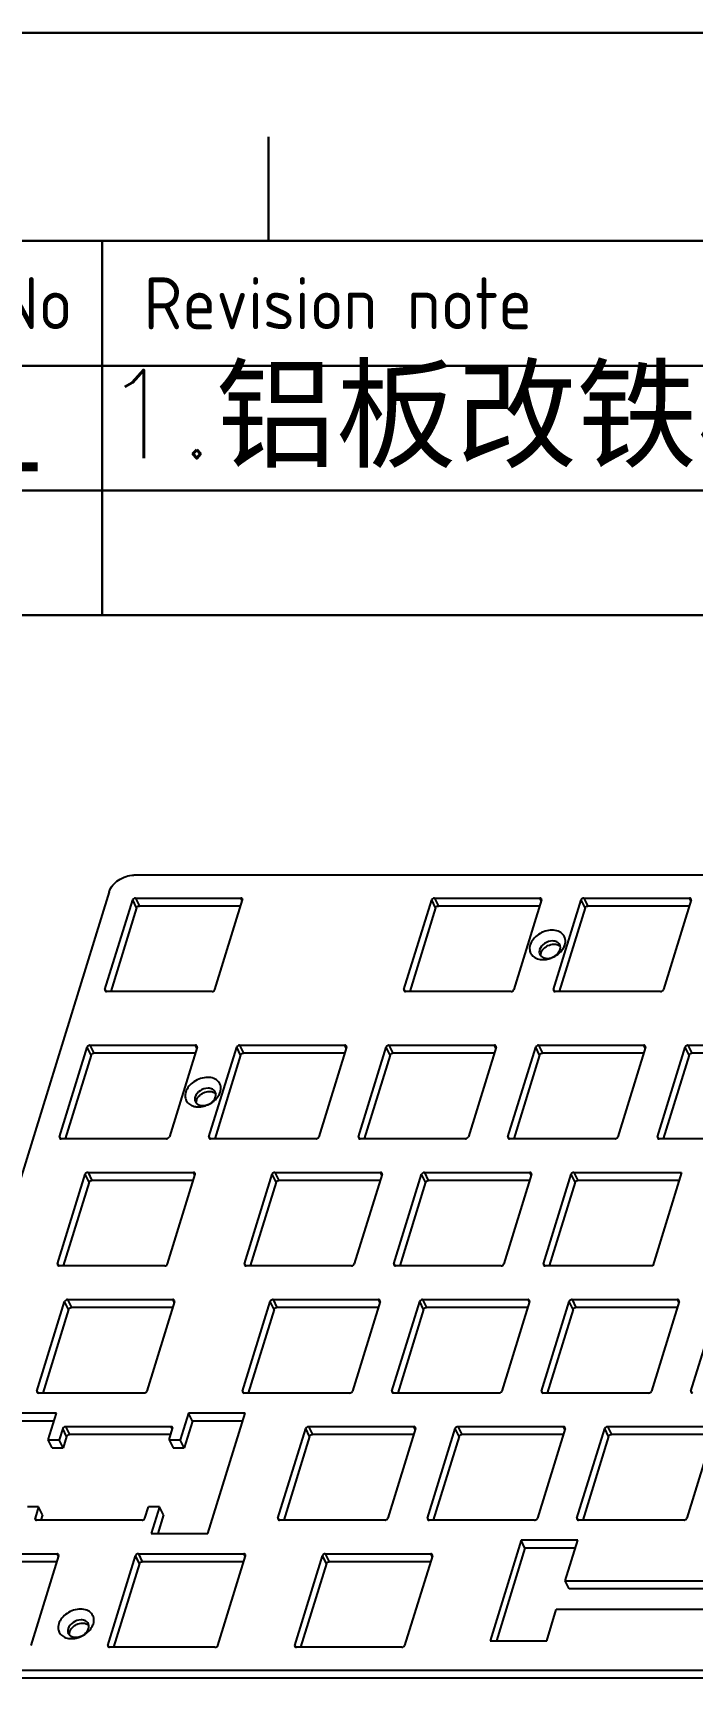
# Model space of a CAD drawing. Header units: inches. Extents: x 19872 to 20895, y -3871 to -3154.
# Drawn here: x 20477.4 to 20554.5, y -3346.9 to -3154.3 of the extents above; entities that cross this region are included whole.
import ezdxf
from ezdxf.enums import TextEntityAlignment as Align

# ---------------------------------------------------------------- set-up
doc = ezdxf.new("R2010")
doc.units = ezdxf.units.IN
doc.header["$LTSCALE"] = 1.21
doc.header["$MEASUREMENT"] = 0
doc.layers.get('0').update_dxf_attribs({"linetype": 'CONTINUOUS'})
doc.layers.add('图层1', color=7, linetype='CONTINUOUS')
doc.layers.add('图框层', color=7, linetype='CONTINUOUS', lineweight=35)
doc.styles.add('ISO Proportional', font='isocp.shx')
doc.styles.get("Standard").update_dxf_attribs({"font": 'txt.shx', "bigfont": '@extfont2.shx'})

msp = doc.modelspace()

# ---------------------------------------------------------------- linework, layer by layer
at = {"color": 7, "linetype": 'Continuous'}
for p, q in [((20805.664, -3252.895), (20489.187, -3252.895)), ((20486.279, -3254.853), (20458.732, -3343.996)), ((20485.794, -3266.289), (20489.04, -3255.785)), ((20489.498, -3256.717), (20486.472, -3266.509)), ((20489.498, -3256.717), (20489.04, -3255.785)), ((20489.366, -3255.566), (20489.824, -3256.498)), ((20489.366, -3255.566), (20501.718, -3255.566)), ((20501.687, -3256.498), (20489.824, -3256.498)), ((20498.662, -3266.289), (20501.908, -3255.785)), ((20501.876, -3255.888), (20501.718, -3255.566)), ((20520.795, -3266.289), (20524.041, -3255.785)), ((20524.498, -3256.717), (20521.473, -3266.509)), ((20524.498, -3256.717), (20524.041, -3255.785)), ((20524.366, -3255.566), (20524.824, -3256.498)), ((20524.366, -3255.566), (20536.718, -3255.566)), ((20536.688, -3256.498), (20524.824, -3256.498)), ((20536.908, -3255.785), (20533.662, -3266.289)), ((20536.876, -3255.888), (20536.718, -3255.566)), ((20538.295, -3266.289), (20541.541, -3255.785)), ((20541.998, -3256.717), (20538.973, -3266.509)), ((20541.998, -3256.717), (20541.541, -3255.785)), ((20541.867, -3255.566), (20542.324, -3256.498)), ((20541.867, -3255.566), (20554.218, -3255.566)), ((20554.188, -3256.498), (20542.324, -3256.498)), ((20554.408, -3255.785), (20551.162, -3266.289)), ((20554.376, -3255.888), (20554.218, -3255.566)), ((20485.794, -3266.289), (20485.89, -3266.484)), ((20498.336, -3266.509), (20485.984, -3266.509)), ((20520.795, -3266.289), (20520.89, -3266.484)), ((20533.336, -3266.509), (20520.985, -3266.509)), ((20538.295, -3266.289), (20538.39, -3266.484)), ((20550.836, -3266.509), (20538.485, -3266.509)), ((20480.468, -3283.525), (20483.714, -3273.021)), ((20484.172, -3273.953), (20481.146, -3283.745)), ((20484.172, -3273.953), (20483.714, -3273.021)), ((20484.04, -3272.801), (20484.497, -3273.734)), ((20484.04, -3272.801), (20496.391, -3272.801)), ((20496.361, -3273.734), (20484.497, -3273.734)), ((20496.581, -3273.021), (20493.335, -3283.525)), ((20496.55, -3273.124), (20496.391, -3272.801)), ((20497.968, -3283.525), (20501.214, -3273.021)), ((20501.672, -3273.953), (20498.646, -3283.745)), ((20501.672, -3273.953), (20501.214, -3273.021)), ((20501.54, -3272.801), (20501.998, -3273.734)), ((20501.54, -3272.801), (20513.891, -3272.801)), ((20513.861, -3273.734), (20501.998, -3273.734)), ((20514.082, -3273.021), (20510.835, -3283.525)), ((20514.05, -3273.124), (20513.891, -3272.801)), ((20515.468, -3283.525), (20518.714, -3273.021)), ((20519.172, -3273.953), (20516.146, -3283.745)), ((20519.172, -3273.953), (20518.714, -3273.021)), ((20519.04, -3272.801), (20519.498, -3273.734)), ((20519.04, -3272.801), (20531.392, -3272.801)), ((20531.361, -3273.734), (20519.498, -3273.734)), ((20531.582, -3273.021), (20528.336, -3283.525)), ((20531.55, -3273.124), (20531.392, -3272.801)), ((20532.969, -3283.525), (20536.215, -3273.021)), ((20536.672, -3273.953), (20533.646, -3283.745)), ((20536.672, -3273.953), (20536.215, -3273.021)), ((20536.54, -3272.801), (20536.998, -3273.734)), ((20536.54, -3272.801), (20548.892, -3272.801)), ((20548.862, -3273.734), (20536.998, -3273.734)), ((20549.082, -3273.021), (20545.836, -3283.525)), ((20549.05, -3273.124), (20548.892, -3272.801)), ((20550.469, -3283.525), (20553.715, -3273.021)), ((20554.172, -3273.953), (20551.147, -3283.745)), ((20554.172, -3273.953), (20553.715, -3273.021)), ((20554.04, -3272.801), (20554.498, -3273.734)), ((20554.04, -3272.801), (20566.392, -3272.801)), ((20566.362, -3273.734), (20554.498, -3273.734)), ((20480.468, -3283.525), (20480.564, -3283.72)), ((20493.01, -3283.745), (20480.658, -3283.745)), ((20497.968, -3283.525), (20498.064, -3283.72)), ((20510.51, -3283.745), (20498.158, -3283.745)), ((20515.468, -3283.525), (20515.564, -3283.72)), ((20528.01, -3283.745), (20515.659, -3283.745)), ((20532.969, -3283.525), (20533.064, -3283.72)), ((20545.51, -3283.745), (20533.159, -3283.745)), ((20550.469, -3283.525), (20550.564, -3283.72)), ((20563.01, -3283.745), (20550.659, -3283.745)), ((20483.816, -3287.685), (20484.273, -3288.617)), ((20483.816, -3287.685), (20496.167, -3287.685)), ((20496.325, -3288.007), (20496.167, -3287.685)), ((20505.691, -3287.685), (20506.148, -3288.617)), ((20505.691, -3287.685), (20518.042, -3287.685)), ((20518.201, -3288.007), (20518.042, -3287.685)), ((20523.191, -3287.685), (20523.649, -3288.617)), ((20523.191, -3287.685), (20535.542, -3287.685)), ((20535.701, -3288.007), (20535.542, -3287.685)), ((20540.691, -3287.685), (20541.149, -3288.617)), ((20540.691, -3287.685), (20553.3, -3287.685)), ((20553.3, -3287.685), (20549.919, -3298.628)), ((20480.244, -3298.408), (20483.49, -3287.904)), ((20483.948, -3288.836), (20480.922, -3298.628)), ((20483.948, -3288.836), (20483.49, -3287.904)), ((20496.137, -3288.617), (20484.273, -3288.617)), ((20493.111, -3298.408), (20496.357, -3287.904)), ((20502.119, -3298.408), (20505.365, -3287.904)), ((20505.823, -3288.836), (20502.797, -3298.628)), ((20505.823, -3288.836), (20505.365, -3287.904)), ((20518.012, -3288.617), (20506.148, -3288.617)), ((20518.232, -3287.904), (20514.986, -3298.408)), ((20519.619, -3298.408), (20522.865, -3287.904)), ((20523.323, -3288.836), (20520.297, -3298.628)), ((20523.323, -3288.836), (20522.865, -3287.904)), ((20535.512, -3288.617), (20523.649, -3288.617)), ((20535.733, -3287.904), (20532.486, -3298.408)), ((20537.119, -3298.408), (20540.365, -3287.904)), ((20540.823, -3288.836), (20537.797, -3298.628)), ((20540.823, -3288.836), (20540.365, -3287.904)), ((20553.012, -3288.617), (20541.149, -3288.617)), ((20480.244, -3298.408), (20480.339, -3298.603)), ((20492.785, -3298.628), (20480.434, -3298.628)), ((20502.119, -3298.408), (20502.214, -3298.603)), ((20514.661, -3298.628), (20502.309, -3298.628)), ((20519.619, -3298.408), (20519.715, -3298.603)), ((20532.161, -3298.628), (20519.809, -3298.628)), ((20537.119, -3298.408), (20537.215, -3298.603)), ((20549.919, -3298.628), (20537.309, -3298.628)), ((20477.832, -3313.292), (20481.078, -3302.787)), ((20481.536, -3303.72), (20481.078, -3302.787)), ((20481.404, -3302.568), (20481.861, -3303.5)), ((20481.404, -3302.568), (20493.755, -3302.568)), ((20493.945, -3302.787), (20490.699, -3313.292)), ((20493.914, -3302.89), (20493.755, -3302.568)), ((20501.895, -3313.292), (20505.141, -3302.787)), ((20505.598, -3303.72), (20505.141, -3302.787)), ((20505.467, -3302.568), (20505.924, -3303.5)), ((20505.467, -3302.568), (20517.818, -3302.568)), ((20518.008, -3302.787), (20514.762, -3313.292)), ((20517.976, -3302.89), (20517.818, -3302.568)), ((20519.395, -3313.292), (20522.641, -3302.787)), ((20523.099, -3303.72), (20522.641, -3302.787)), ((20522.967, -3302.568), (20523.424, -3303.5)), ((20522.967, -3302.568), (20535.318, -3302.568)), ((20535.508, -3302.787), (20532.262, -3313.292)), ((20535.476, -3302.89), (20535.318, -3302.568)), ((20536.895, -3313.292), (20540.141, -3302.787)), ((20540.599, -3303.72), (20540.141, -3302.787)), ((20540.467, -3302.568), (20540.924, -3303.5)), ((20540.467, -3302.568), (20552.818, -3302.568)), ((20553.008, -3302.787), (20549.762, -3313.292)), ((20552.977, -3302.89), (20552.818, -3302.568)), ((20554.395, -3313.292), (20557.641, -3302.787)), ((20481.536, -3303.72), (20478.51, -3313.511)), ((20493.725, -3303.5), (20481.861, -3303.5)), ((20505.598, -3303.72), (20502.573, -3313.511)), ((20517.788, -3303.5), (20505.924, -3303.5)), ((20523.099, -3303.72), (20520.073, -3313.511)), ((20535.288, -3303.5), (20523.424, -3303.5)), ((20540.599, -3303.72), (20537.573, -3313.511)), ((20552.788, -3303.5), (20540.924, -3303.5)), ((20477.832, -3313.292), (20477.928, -3313.486)), ((20490.374, -3313.511), (20478.022, -3313.511)), ((20501.895, -3313.292), (20501.99, -3313.486)), ((20514.436, -3313.511), (20502.085, -3313.511)), ((20519.395, -3313.292), (20519.49, -3313.486)), ((20531.937, -3313.511), (20519.585, -3313.511)), ((20536.895, -3313.292), (20536.991, -3313.486)), ((20549.437, -3313.511), (20537.085, -3313.511)), ((20554.395, -3313.292), (20554.491, -3313.486)), ((20480.106, -3315.873), (20473.475, -3315.873)), ((20479.138, -3319.006), (20480.106, -3315.873)), ((20495.58, -3315.873), (20494.612, -3319.006)), ((20496.038, -3316.805), (20495.58, -3315.873)), ((20502.212, -3315.873), (20495.58, -3315.873)), ((20497.855, -3329.973), (20502.212, -3315.873)), ((20479.818, -3316.805), (20473.932, -3316.805)), ((20480.854, -3317.67), (20480.441, -3319.006)), ((20481.312, -3318.603), (20480.854, -3317.67)), ((20481.18, -3317.451), (20481.637, -3318.384)), ((20481.18, -3317.451), (20493.531, -3317.451)), ((20493.501, -3318.384), (20481.637, -3318.384)), ((20493.308, -3319.006), (20493.721, -3317.67)), ((20493.689, -3317.774), (20493.531, -3317.451)), ((20496.038, -3316.805), (20495.069, -3319.938)), ((20501.924, -3316.805), (20496.038, -3316.805)), ((20506.046, -3328.175), (20509.292, -3317.67)), ((20509.749, -3318.603), (20509.292, -3317.67)), ((20509.617, -3317.451), (20510.075, -3318.384)), ((20509.617, -3317.451), (20521.969, -3317.451)), ((20521.939, -3318.384), (20510.075, -3318.384)), ((20522.159, -3317.67), (20518.913, -3328.175)), ((20522.127, -3317.774), (20521.969, -3317.451)), ((20523.546, -3328.175), (20526.792, -3317.67)), ((20527.249, -3318.603), (20526.792, -3317.67)), ((20527.118, -3317.451), (20527.575, -3318.384)), ((20527.118, -3317.451), (20539.469, -3317.451)), ((20539.439, -3318.384), (20527.575, -3318.384)), ((20539.659, -3317.67), (20536.413, -3328.175)), ((20539.627, -3317.774), (20539.469, -3317.451)), ((20541.046, -3328.175), (20544.292, -3317.67)), ((20544.75, -3318.603), (20544.292, -3317.67)), ((20544.618, -3317.451), (20545.075, -3318.384)), ((20544.618, -3317.451), (20556.969, -3317.451)), ((20556.939, -3318.384), (20545.075, -3318.384)), ((20557.159, -3317.67), (20553.913, -3328.175)), ((20479.596, -3319.938), (20479.138, -3319.006)), ((20479.138, -3319.006), (20480.441, -3319.006)), ((20479.596, -3319.938), (20480.899, -3319.938)), ((20480.899, -3319.938), (20480.441, -3319.006)), ((20481.312, -3318.603), (20480.899, -3319.938)), ((20493.308, -3319.006), (20493.766, -3319.938)), ((20493.308, -3319.006), (20494.612, -3319.006)), ((20493.766, -3319.938), (20495.069, -3319.938)), ((20495.069, -3319.938), (20494.612, -3319.006)), ((20509.749, -3318.603), (20506.724, -3328.394)), ((20527.249, -3318.603), (20524.224, -3328.394)), ((20544.75, -3318.603), (20541.724, -3328.394)), ((20478.021, -3326.839), (20476.717, -3326.839)), ((20478.021, -3326.839), (20477.608, -3328.175)), ((20478.478, -3327.772), (20478.021, -3326.839)), ((20478.478, -3327.772), (20478.286, -3328.394)), ((20490.475, -3328.175), (20490.888, -3326.839)), ((20492.191, -3326.839), (20490.888, -3326.839)), ((20492.191, -3326.839), (20491.223, -3329.973)), ((20492.649, -3327.772), (20491.969, -3329.973)), ((20492.649, -3327.772), (20492.191, -3326.839)), ((20477.608, -3328.175), (20477.703, -3328.369)), ((20490.149, -3328.394), (20477.798, -3328.394)), ((20491.223, -3329.973), (20497.855, -3329.973)), ((20506.046, -3328.175), (20506.141, -3328.369)), ((20518.587, -3328.394), (20506.236, -3328.394)), ((20523.546, -3328.175), (20523.641, -3328.369)), ((20536.087, -3328.394), (20523.736, -3328.394)), ((20541.046, -3328.175), (20541.141, -3328.369)), ((20553.588, -3328.394), (20541.236, -3328.394)), ((20534.501, -3330.756), (20530.87, -3342.506)), ((20534.958, -3331.688), (20531.616, -3342.506)), ((20534.958, -3331.688), (20534.501, -3330.756)), ((20541.133, -3330.756), (20534.501, -3330.756)), ((20540.844, -3331.688), (20534.958, -3331.688)), ((20539.668, -3335.495), (20541.133, -3330.756)), ((20467.83, -3332.334), (20480.182, -3332.334)), ((20480.152, -3333.267), (20468.288, -3333.267)), ((20480.372, -3332.554), (20477.126, -3343.058)), ((20480.34, -3332.657), (20480.182, -3332.334)), ((20486.134, -3343.058), (20489.38, -3332.554)), ((20489.837, -3333.486), (20486.812, -3343.277)), ((20489.837, -3333.486), (20489.38, -3332.554)), ((20489.706, -3332.334), (20490.163, -3333.267)), ((20489.706, -3332.334), (20502.057, -3332.334)), ((20502.027, -3333.267), (20490.163, -3333.267)), ((20499.001, -3343.058), (20502.247, -3332.554)), ((20502.215, -3332.657), (20502.057, -3332.334)), ((20508.009, -3343.058), (20511.255, -3332.554)), ((20511.713, -3333.486), (20508.687, -3343.277)), ((20511.713, -3333.486), (20511.255, -3332.554)), ((20511.581, -3332.334), (20512.038, -3333.267)), ((20511.581, -3332.334), (20523.932, -3332.334)), ((20523.902, -3333.267), (20512.038, -3333.267)), ((20524.122, -3332.554), (20520.876, -3343.058)), ((20524.09, -3332.657), (20523.932, -3332.334)), ((20540.126, -3336.427), (20539.668, -3335.495)), ((20539.668, -3335.495), (20575.972, -3335.495)), ((20576.429, -3336.427), (20540.126, -3336.427)), ((20537.502, -3342.506), (20538.627, -3338.863)), ((20560.889, -3338.863), (20538.627, -3338.863)), ((20486.134, -3343.058), (20486.229, -3343.253)), ((20498.675, -3343.277), (20486.324, -3343.277)), ((20508.009, -3343.058), (20508.104, -3343.253)), ((20520.55, -3343.277), (20508.199, -3343.277)), ((20530.87, -3342.506), (20537.502, -3342.506)), ((20460.429, -3345.954), (20776.907, -3345.954)), ((20777.364, -3346.886), (20460.887, -3346.886))]:
    msp.add_line(p, q, dxfattribs=at)
for centre, radius, start, end in [((20537.321, -3261.879), 0.686, 194.17779, 220.93074), ((20537.341, -3261.862), 0.712, 220.92419, 223.53991), ((20537.049, -3260.653), 2.119, 261.09539, 265.44702), ((20496.994, -3279.115), 0.686, 194.17779, 220.93074), ((20496.723, -3277.889), 2.119, 261.09539, 265.44702), ((20497.014, -3279.098), 0.712, 220.92419, 223.53991), ((20482.132, -3341.366), 0.686, 194.17779, 220.93074), ((20481.861, -3340.14), 2.119, 261.09539, 265.44702), ((20482.152, -3341.349), 0.712, 220.92419, 223.53991)]:
    msp.add_arc(centre, radius, start, end, dxfattribs=at)
for points, knots in [([(20486.279, -3254.853), (20486.453, -3254.289), (20487.122, -3253.538), (20488.231, -3253.006), (20488.874, -3252.895), (20489.187, -3252.895)], [0, 0, 0, 0, 0.4803704, 0.74507, 1, 1, 1, 1]), ([(20489.366, -3255.566), (20489.331, -3255.566), (20489.198, -3255.588), (20489.07, -3255.689), (20489.04, -3255.785)], [0, 0, 0, 0, 0.2589602, 1, 1, 1, 1]), ([(20489.498, -3256.717), (20489.507, -3256.687), (20489.576, -3256.567), (20489.72, -3256.498), (20489.824, -3256.498)], [0, 0, 0, 0, 0.2345767, 1, 1, 1, 1]), ([(20501.901, -3255.662), (20501.887, -3255.632), (20501.83, -3255.579), (20501.756, -3255.566), (20501.718, -3255.566)], [0, 0, 0, 0, 0.4634056, 1, 1, 1, 1]), ([(20524.366, -3255.566), (20524.331, -3255.566), (20524.198, -3255.588), (20524.07, -3255.689), (20524.041, -3255.785)], [0, 0, 0, 0, 0.2589602, 1, 1, 1, 1]), ([(20524.498, -3256.717), (20524.508, -3256.687), (20524.576, -3256.567), (20524.72, -3256.498), (20524.824, -3256.498)], [0, 0, 0, 0, 0.2345767, 1, 1, 1, 1]), ([(20536.901, -3255.662), (20536.887, -3255.632), (20536.83, -3255.579), (20536.756, -3255.566), (20536.718, -3255.566)], [0, 0, 0, 0, 0.4634056, 1, 1, 1, 1]), ([(20541.867, -3255.566), (20541.832, -3255.566), (20541.698, -3255.588), (20541.571, -3255.689), (20541.541, -3255.785)], [0, 0, 0, 0, 0.2589602, 1, 1, 1, 1]), ([(20541.998, -3256.717), (20542.008, -3256.687), (20542.076, -3256.567), (20542.22, -3256.498), (20542.324, -3256.498)], [0, 0, 0, 0, 0.2345767, 1, 1, 1, 1]), ([(20554.402, -3255.662), (20554.387, -3255.632), (20554.33, -3255.579), (20554.257, -3255.566), (20554.218, -3255.566)], [0, 0, 0, 0, 0.4634056, 1, 1, 1, 1]), ([(20539.624, -3261.049), (20539.689, -3260.838), (20539.736, -3260.394), (20539.443, -3259.78), (20538.853, -3259.398), (20538.103, -3259.283), (20537.29, -3259.424), (20536.313, -3259.892), (20535.725, -3260.553), (20535.571, -3261.049)], [0, 0, 0, 0, 0.1115799, 0.2160465, 0.3270892, 0.4530242, 0.5924418, 0.7372521, 1, 1, 1, 1]), ([(20538.187, -3260.59), (20537.859, -3260.59), (20537.221, -3260.799), (20536.766, -3261.315), (20536.675, -3261.608)], [0, 0, 0, 0, 0.5169818, 1, 1, 1, 1]), ([(20539.039, -3261.036), (20538.971, -3260.897), (20538.709, -3260.65), (20538.366, -3260.59), (20538.187, -3260.59)], [0, 0, 0, 0, 0.4635113, 1, 1, 1, 1]), ([(20535.571, -3261.049), (20535.513, -3261.238), (20535.464, -3261.63), (20535.667, -3262.189), (20536.121, -3262.589), (20536.513, -3262.713), (20536.721, -3262.746)], [0, 0, 0, 0, 0.2524398, 0.4879134, 0.7306663, 1, 1, 1, 1]), ([(20536.675, -3261.608), (20536.664, -3261.645), (20536.628, -3261.788), (20536.63, -3261.942), (20536.656, -3262.047)], [0, 0, 0, 0, 0.2623859, 1, 1, 1, 1]), ([(20536.825, -3262.353), (20536.845, -3262.373), (20536.932, -3262.455), (20537.039, -3262.516), (20537.123, -3262.549)], [0, 0, 0, 0, 0.2414261, 1, 1, 1, 1]), ([(20536.858, -3261.981), (20536.868, -3261.947), (20536.92, -3261.807), (20537, -3261.678), (20537.071, -3261.59)], [0, 0, 0, 0, 0.2380154, 1, 1, 1, 1]), ([(20537.071, -3261.59), (20537.096, -3261.559), (20537.203, -3261.436), (20537.329, -3261.33), (20537.431, -3261.261)], [0, 0, 0, 0, 0.2435946, 1, 1, 1, 1]), ([(20537.123, -3262.549), (20537.156, -3262.562), (20537.296, -3262.609), (20537.445, -3262.627), (20537.558, -3262.627)], [0, 0, 0, 0, 0.2394293, 1, 1, 1, 1]), ([(20537.425, -3262.746), (20537.486, -3262.737), (20537.734, -3262.693), (20537.976, -3262.616), (20538.15, -3262.541)], [0, 0, 0, 0, 0.2459978, 1, 1, 1, 1]), ([(20537.431, -3261.261), (20537.501, -3261.214), (20537.787, -3261.05), (20538.12, -3260.964), (20538.365, -3260.963)], [0, 0, 0, 0, 0.2560587, 1, 1, 1, 1]), ([(20537.558, -3262.627), (20537.886, -3262.627), (20538.523, -3262.418), (20538.979, -3261.902), (20539.07, -3261.608)], [0, 0, 0, 0, 0.5169818, 1, 1, 1, 1]), ([(20538.365, -3260.963), (20538.512, -3260.963), (20538.792, -3261.003), (20539.035, -3261.16), (20539.121, -3261.257)], [0, 0, 0, 0, 0.5313863, 1, 1, 1, 1]), ([(20538.808, -3262.157), (20538.857, -3262.118), (20539.045, -3261.964), (20539.213, -3261.784), (20539.32, -3261.638)], [0, 0, 0, 0, 0.2565735, 1, 1, 1, 1]), ([(20539.07, -3261.608), (20539.08, -3261.576), (20539.112, -3261.449), (20539.116, -3261.314), (20539.099, -3261.219)], [0, 0, 0, 0, 0.2609245, 1, 1, 1, 1]), ([(20539.32, -3261.638), (20539.354, -3261.592), (20539.479, -3261.408), (20539.576, -3261.205), (20539.624, -3261.049)], [0, 0, 0, 0, 0.2610443, 1, 1, 1, 1]), ([(20536.881, -3262.765), (20536.925, -3262.768), (20537.107, -3262.778), (20537.289, -3262.766), (20537.425, -3262.746)], [0, 0, 0, 0, 0.2438649, 1, 1, 1, 1]), ([(20498.336, -3266.509), (20498.371, -3266.509), (20498.504, -3266.487), (20498.632, -3266.385), (20498.662, -3266.289)], [0, 0, 0, 0, 0.2589602, 1, 1, 1, 1]), ([(20533.336, -3266.509), (20533.371, -3266.509), (20533.505, -3266.487), (20533.632, -3266.385), (20533.662, -3266.289)], [0, 0, 0, 0, 0.2589602, 1, 1, 1, 1]), ([(20550.836, -3266.509), (20550.871, -3266.509), (20551.005, -3266.487), (20551.132, -3266.385), (20551.162, -3266.289)], [0, 0, 0, 0, 0.2589602, 1, 1, 1, 1]), ([(20484.04, -3272.801), (20484.005, -3272.801), (20483.872, -3272.823), (20483.744, -3272.925), (20483.714, -3273.021)], [0, 0, 0, 0, 0.2589602, 1, 1, 1, 1]), ([(20484.172, -3273.953), (20484.181, -3273.923), (20484.249, -3273.803), (20484.394, -3273.734), (20484.497, -3273.734)], [0, 0, 0, 0, 0.2345767, 1, 1, 1, 1]), ([(20496.575, -3272.897), (20496.56, -3272.868), (20496.504, -3272.815), (20496.43, -3272.801), (20496.391, -3272.801)], [0, 0, 0, 0, 0.4634056, 1, 1, 1, 1]), ([(20501.54, -3272.801), (20501.505, -3272.801), (20501.372, -3272.823), (20501.244, -3272.925), (20501.214, -3273.021)], [0, 0, 0, 0, 0.2589602, 1, 1, 1, 1]), ([(20501.672, -3273.953), (20501.681, -3273.923), (20501.749, -3273.803), (20501.894, -3273.734), (20501.998, -3273.734)], [0, 0, 0, 0, 0.2345767, 1, 1, 1, 1]), ([(20514.075, -3272.897), (20514.06, -3272.868), (20514.004, -3272.815), (20513.93, -3272.801), (20513.891, -3272.801)], [0, 0, 0, 0, 0.4634056, 1, 1, 1, 1]), ([(20519.04, -3272.801), (20519.005, -3272.801), (20518.872, -3272.823), (20518.744, -3272.925), (20518.714, -3273.021)], [0, 0, 0, 0, 0.2589602, 1, 1, 1, 1]), ([(20519.172, -3273.953), (20519.181, -3273.923), (20519.25, -3273.803), (20519.394, -3273.734), (20519.498, -3273.734)], [0, 0, 0, 0, 0.2345767, 1, 1, 1, 1]), ([(20531.575, -3272.897), (20531.561, -3272.868), (20531.504, -3272.815), (20531.43, -3272.801), (20531.392, -3272.801)], [0, 0, 0, 0, 0.4634056, 1, 1, 1, 1]), ([(20536.54, -3272.801), (20536.505, -3272.801), (20536.372, -3272.823), (20536.244, -3272.925), (20536.215, -3273.021)], [0, 0, 0, 0, 0.2589602, 1, 1, 1, 1]), ([(20536.672, -3273.953), (20536.682, -3273.923), (20536.75, -3273.803), (20536.894, -3273.734), (20536.998, -3273.734)], [0, 0, 0, 0, 0.2345767, 1, 1, 1, 1]), ([(20549.075, -3272.897), (20549.061, -3272.868), (20549.004, -3272.815), (20548.93, -3272.801), (20548.892, -3272.801)], [0, 0, 0, 0, 0.4634056, 1, 1, 1, 1]), ([(20554.04, -3272.801), (20554.005, -3272.801), (20553.872, -3272.823), (20553.744, -3272.925), (20553.715, -3273.021)], [0, 0, 0, 0, 0.2589602, 1, 1, 1, 1]), ([(20554.172, -3273.953), (20554.182, -3273.923), (20554.25, -3273.803), (20554.394, -3273.734), (20554.498, -3273.734)], [0, 0, 0, 0, 0.2345767, 1, 1, 1, 1]), ([(20499.298, -3278.285), (20499.363, -3278.074), (20499.41, -3277.629), (20499.117, -3277.016), (20498.527, -3276.634), (20497.776, -3276.519), (20496.964, -3276.659), (20495.987, -3277.128), (20495.398, -3277.789), (20495.245, -3278.285)], [0, 0, 0, 0, 0.1115799, 0.2160465, 0.3270892, 0.4530242, 0.5924418, 0.7372521, 1, 1, 1, 1]), ([(20497.86, -3277.826), (20497.532, -3277.826), (20496.895, -3278.035), (20496.439, -3278.551), (20496.348, -3278.844)], [0, 0, 0, 0, 0.5169818, 1, 1, 1, 1]), ([(20498.713, -3278.272), (20498.645, -3278.133), (20498.382, -3277.886), (20498.039, -3277.826), (20497.86, -3277.826)], [0, 0, 0, 0, 0.4635113, 1, 1, 1, 1]), ([(20495.245, -3278.285), (20495.187, -3278.473), (20495.137, -3278.866), (20495.34, -3279.425), (20495.795, -3279.825), (20496.187, -3279.949), (20496.395, -3279.982)], [0, 0, 0, 0, 0.2524398, 0.4879134, 0.7306663, 1, 1, 1, 1]), ([(20496.348, -3278.844), (20496.337, -3278.881), (20496.302, -3279.024), (20496.303, -3279.178), (20496.33, -3279.283)], [0, 0, 0, 0, 0.2623859, 1, 1, 1, 1]), ([(20496.498, -3279.588), (20496.518, -3279.609), (20496.606, -3279.691), (20496.712, -3279.752), (20496.797, -3279.785)], [0, 0, 0, 0, 0.2414261, 1, 1, 1, 1]), ([(20496.531, -3279.217), (20496.542, -3279.183), (20496.594, -3279.043), (20496.674, -3278.914), (20496.745, -3278.825)], [0, 0, 0, 0, 0.2380154, 1, 1, 1, 1]), ([(20496.555, -3280.001), (20496.599, -3280.004), (20496.78, -3280.013), (20496.963, -3280.001), (20497.099, -3279.982)], [0, 0, 0, 0, 0.2438649, 1, 1, 1, 1]), ([(20496.745, -3278.825), (20496.769, -3278.794), (20496.876, -3278.672), (20497.003, -3278.566), (20497.105, -3278.497)], [0, 0, 0, 0, 0.2435946, 1, 1, 1, 1]), ([(20496.797, -3279.785), (20496.83, -3279.798), (20496.97, -3279.845), (20497.119, -3279.863), (20497.231, -3279.863)], [0, 0, 0, 0, 0.2394293, 1, 1, 1, 1]), ([(20497.099, -3279.982), (20497.16, -3279.973), (20497.407, -3279.929), (20497.649, -3279.852), (20497.823, -3279.777)], [0, 0, 0, 0, 0.2459978, 1, 1, 1, 1]), ([(20497.105, -3278.497), (20497.175, -3278.45), (20497.46, -3278.286), (20497.794, -3278.2), (20498.039, -3278.199)], [0, 0, 0, 0, 0.2560587, 1, 1, 1, 1]), ([(20497.231, -3279.863), (20497.559, -3279.863), (20498.197, -3279.653), (20498.653, -3279.137), (20498.743, -3278.844)], [0, 0, 0, 0, 0.5169818, 1, 1, 1, 1]), ([(20498.039, -3278.199), (20498.186, -3278.198), (20498.466, -3278.239), (20498.708, -3278.396), (20498.794, -3278.493)], [0, 0, 0, 0, 0.5313863, 1, 1, 1, 1]), ([(20498.481, -3279.392), (20498.531, -3279.354), (20498.718, -3279.199), (20498.886, -3279.02), (20498.993, -3278.874)], [0, 0, 0, 0, 0.2565735, 1, 1, 1, 1]), ([(20498.743, -3278.844), (20498.753, -3278.812), (20498.785, -3278.685), (20498.789, -3278.55), (20498.772, -3278.455)], [0, 0, 0, 0, 0.2609245, 1, 1, 1, 1]), ([(20498.993, -3278.874), (20499.028, -3278.827), (20499.152, -3278.644), (20499.249, -3278.441), (20499.298, -3278.285)], [0, 0, 0, 0, 0.2610443, 1, 1, 1, 1]), ([(20493.01, -3283.745), (20493.045, -3283.745), (20493.178, -3283.723), (20493.306, -3283.621), (20493.335, -3283.525)], [0, 0, 0, 0, 0.2589602, 1, 1, 1, 1]), ([(20510.51, -3283.745), (20510.545, -3283.745), (20510.678, -3283.723), (20510.806, -3283.621), (20510.835, -3283.525)], [0, 0, 0, 0, 0.2589602, 1, 1, 1, 1]), ([(20528.01, -3283.745), (20528.045, -3283.745), (20528.178, -3283.723), (20528.306, -3283.621), (20528.336, -3283.525)], [0, 0, 0, 0, 0.2589602, 1, 1, 1, 1]), ([(20545.51, -3283.745), (20545.545, -3283.745), (20545.678, -3283.723), (20545.806, -3283.621), (20545.836, -3283.525)], [0, 0, 0, 0, 0.2589602, 1, 1, 1, 1]), ([(20483.816, -3287.685), (20483.781, -3287.685), (20483.647, -3287.707), (20483.52, -3287.808), (20483.49, -3287.904)], [0, 0, 0, 0, 0.2589602, 1, 1, 1, 1]), ([(20496.351, -3287.781), (20496.336, -3287.751), (20496.279, -3287.698), (20496.206, -3287.685), (20496.167, -3287.685)], [0, 0, 0, 0, 0.4634056, 1, 1, 1, 1]), ([(20505.691, -3287.685), (20505.656, -3287.685), (20505.522, -3287.707), (20505.395, -3287.808), (20505.365, -3287.904)], [0, 0, 0, 0, 0.2589602, 1, 1, 1, 1]), ([(20518.226, -3287.781), (20518.211, -3287.751), (20518.155, -3287.698), (20518.081, -3287.685), (20518.042, -3287.685)], [0, 0, 0, 0, 0.4634056, 1, 1, 1, 1]), ([(20523.191, -3287.685), (20523.156, -3287.685), (20523.023, -3287.707), (20522.895, -3287.808), (20522.865, -3287.904)], [0, 0, 0, 0, 0.2589602, 1, 1, 1, 1]), ([(20535.726, -3287.781), (20535.711, -3287.751), (20535.655, -3287.698), (20535.581, -3287.685), (20535.542, -3287.685)], [0, 0, 0, 0, 0.4634056, 1, 1, 1, 1]), ([(20540.691, -3287.685), (20540.656, -3287.685), (20540.523, -3287.707), (20540.395, -3287.808), (20540.365, -3287.904)], [0, 0, 0, 0, 0.2589602, 1, 1, 1, 1]), ([(20483.948, -3288.836), (20483.957, -3288.806), (20484.025, -3288.686), (20484.169, -3288.617), (20484.273, -3288.617)], [0, 0, 0, 0, 0.2345767, 1, 1, 1, 1]), ([(20505.823, -3288.836), (20505.832, -3288.806), (20505.9, -3288.686), (20506.045, -3288.617), (20506.148, -3288.617)], [0, 0, 0, 0, 0.2345767, 1, 1, 1, 1]), ([(20523.323, -3288.836), (20523.332, -3288.806), (20523.4, -3288.686), (20523.545, -3288.617), (20523.649, -3288.617)], [0, 0, 0, 0, 0.2345767, 1, 1, 1, 1]), ([(20540.823, -3288.836), (20540.832, -3288.806), (20540.901, -3288.686), (20541.045, -3288.617), (20541.149, -3288.617)], [0, 0, 0, 0, 0.2345767, 1, 1, 1, 1]), ([(20492.785, -3298.628), (20492.82, -3298.628), (20492.954, -3298.606), (20493.081, -3298.504), (20493.111, -3298.408)], [0, 0, 0, 0, 0.2589602, 1, 1, 1, 1]), ([(20514.661, -3298.628), (20514.696, -3298.628), (20514.829, -3298.606), (20514.957, -3298.504), (20514.986, -3298.408)], [0, 0, 0, 0, 0.2589602, 1, 1, 1, 1]), ([(20532.161, -3298.628), (20532.196, -3298.628), (20532.329, -3298.606), (20532.457, -3298.504), (20532.486, -3298.408)], [0, 0, 0, 0, 0.2589602, 1, 1, 1, 1]), ([(20481.404, -3302.568), (20481.369, -3302.568), (20481.236, -3302.59), (20481.108, -3302.692), (20481.078, -3302.787)], [0, 0, 0, 0, 0.2589602, 1, 1, 1, 1]), ([(20493.939, -3302.664), (20493.924, -3302.634), (20493.868, -3302.581), (20493.794, -3302.568), (20493.755, -3302.568)], [0, 0, 0, 0, 0.4634056, 1, 1, 1, 1]), ([(20505.467, -3302.568), (20505.432, -3302.568), (20505.298, -3302.59), (20505.171, -3302.692), (20505.141, -3302.787)], [0, 0, 0, 0, 0.2589602, 1, 1, 1, 1]), ([(20518.002, -3302.664), (20517.987, -3302.634), (20517.93, -3302.581), (20517.857, -3302.568), (20517.818, -3302.568)], [0, 0, 0, 0, 0.4634056, 1, 1, 1, 1]), ([(20522.967, -3302.568), (20522.932, -3302.568), (20522.798, -3302.59), (20522.671, -3302.692), (20522.641, -3302.787)], [0, 0, 0, 0, 0.2589602, 1, 1, 1, 1]), ([(20535.502, -3302.664), (20535.487, -3302.634), (20535.43, -3302.581), (20535.357, -3302.568), (20535.318, -3302.568)], [0, 0, 0, 0, 0.4634056, 1, 1, 1, 1]), ([(20540.467, -3302.568), (20540.432, -3302.568), (20540.299, -3302.59), (20540.171, -3302.692), (20540.141, -3302.787)], [0, 0, 0, 0, 0.2589602, 1, 1, 1, 1]), ([(20553.002, -3302.664), (20552.987, -3302.634), (20552.931, -3302.581), (20552.857, -3302.568), (20552.818, -3302.568)], [0, 0, 0, 0, 0.4634056, 1, 1, 1, 1]), ([(20481.536, -3303.72), (20481.545, -3303.689), (20481.613, -3303.569), (20481.758, -3303.5), (20481.861, -3303.5)], [0, 0, 0, 0, 0.2345767, 1, 1, 1, 1]), ([(20505.598, -3303.72), (20505.608, -3303.689), (20505.676, -3303.569), (20505.82, -3303.5), (20505.924, -3303.5)], [0, 0, 0, 0, 0.2345767, 1, 1, 1, 1]), ([(20523.099, -3303.72), (20523.108, -3303.689), (20523.176, -3303.569), (20523.321, -3303.5), (20523.424, -3303.5)], [0, 0, 0, 0, 0.2345767, 1, 1, 1, 1]), ([(20540.599, -3303.72), (20540.608, -3303.689), (20540.676, -3303.569), (20540.821, -3303.5), (20540.924, -3303.5)], [0, 0, 0, 0, 0.2345767, 1, 1, 1, 1]), ([(20490.374, -3313.511), (20490.409, -3313.511), (20490.542, -3313.489), (20490.67, -3313.387), (20490.699, -3313.292)], [0, 0, 0, 0, 0.2589602, 1, 1, 1, 1]), ([(20514.436, -3313.511), (20514.471, -3313.511), (20514.605, -3313.489), (20514.732, -3313.387), (20514.762, -3313.292)], [0, 0, 0, 0, 0.2589602, 1, 1, 1, 1]), ([(20531.937, -3313.511), (20531.972, -3313.511), (20532.105, -3313.489), (20532.233, -3313.387), (20532.262, -3313.292)], [0, 0, 0, 0, 0.2589602, 1, 1, 1, 1]), ([(20549.437, -3313.511), (20549.472, -3313.511), (20549.605, -3313.489), (20549.733, -3313.387), (20549.762, -3313.292)], [0, 0, 0, 0, 0.2589602, 1, 1, 1, 1]), ([(20481.18, -3317.451), (20481.145, -3317.451), (20481.011, -3317.473), (20480.884, -3317.575), (20480.854, -3317.67)], [0, 0, 0, 0, 0.2589602, 1, 1, 1, 1]), ([(20481.312, -3318.603), (20481.321, -3318.573), (20481.389, -3318.453), (20481.534, -3318.384), (20481.637, -3318.384)], [0, 0, 0, 0, 0.2345767, 1, 1, 1, 1]), ([(20493.715, -3317.547), (20493.7, -3317.517), (20493.643, -3317.464), (20493.57, -3317.451), (20493.531, -3317.451)], [0, 0, 0, 0, 0.4634056, 1, 1, 1, 1]), ([(20509.617, -3317.451), (20509.582, -3317.451), (20509.449, -3317.473), (20509.321, -3317.575), (20509.292, -3317.67)], [0, 0, 0, 0, 0.2589602, 1, 1, 1, 1]), ([(20509.749, -3318.603), (20509.759, -3318.573), (20509.827, -3318.453), (20509.971, -3318.384), (20510.075, -3318.384)], [0, 0, 0, 0, 0.2345767, 1, 1, 1, 1]), ([(20522.152, -3317.547), (20522.138, -3317.517), (20522.081, -3317.464), (20522.007, -3317.451), (20521.969, -3317.451)], [0, 0, 0, 0, 0.4634056, 1, 1, 1, 1]), ([(20527.118, -3317.451), (20527.083, -3317.451), (20526.949, -3317.473), (20526.821, -3317.575), (20526.792, -3317.67)], [0, 0, 0, 0, 0.2589602, 1, 1, 1, 1]), ([(20527.249, -3318.603), (20527.259, -3318.573), (20527.327, -3318.453), (20527.471, -3318.384), (20527.575, -3318.384)], [0, 0, 0, 0, 0.2345767, 1, 1, 1, 1]), ([(20539.653, -3317.547), (20539.638, -3317.517), (20539.581, -3317.464), (20539.508, -3317.451), (20539.469, -3317.451)], [0, 0, 0, 0, 0.4634056, 1, 1, 1, 1]), ([(20544.618, -3317.451), (20544.583, -3317.451), (20544.449, -3317.473), (20544.322, -3317.575), (20544.292, -3317.67)], [0, 0, 0, 0, 0.2589602, 1, 1, 1, 1]), ([(20544.75, -3318.603), (20544.759, -3318.573), (20544.827, -3318.453), (20544.972, -3318.384), (20545.075, -3318.384)], [0, 0, 0, 0, 0.2345767, 1, 1, 1, 1]), ([(20490.149, -3328.394), (20490.184, -3328.394), (20490.318, -3328.372), (20490.446, -3328.271), (20490.475, -3328.175)], [0, 0, 0, 0, 0.2589602, 1, 1, 1, 1]), ([(20518.587, -3328.394), (20518.622, -3328.394), (20518.756, -3328.372), (20518.883, -3328.271), (20518.913, -3328.175)], [0, 0, 0, 0, 0.2589602, 1, 1, 1, 1]), ([(20536.087, -3328.394), (20536.122, -3328.394), (20536.256, -3328.372), (20536.383, -3328.271), (20536.413, -3328.175)], [0, 0, 0, 0, 0.2589602, 1, 1, 1, 1]), ([(20553.588, -3328.394), (20553.623, -3328.394), (20553.756, -3328.372), (20553.884, -3328.271), (20553.913, -3328.175)], [0, 0, 0, 0, 0.2589602, 1, 1, 1, 1]), ([(20480.365, -3332.43), (20480.351, -3332.4), (20480.294, -3332.348), (20480.22, -3332.334), (20480.182, -3332.334)], [0, 0, 0, 0, 0.4634056, 1, 1, 1, 1]), ([(20489.706, -3332.334), (20489.671, -3332.334), (20489.537, -3332.356), (20489.409, -3332.458), (20489.38, -3332.554)], [0, 0, 0, 0, 0.2589602, 1, 1, 1, 1]), ([(20489.837, -3333.486), (20489.847, -3333.456), (20489.915, -3333.336), (20490.059, -3333.267), (20490.163, -3333.267)], [0, 0, 0, 0, 0.2345767, 1, 1, 1, 1]), ([(20502.241, -3332.43), (20502.226, -3332.4), (20502.169, -3332.348), (20502.096, -3332.334), (20502.057, -3332.334)], [0, 0, 0, 0, 0.4634056, 1, 1, 1, 1]), ([(20511.581, -3332.334), (20511.546, -3332.334), (20511.412, -3332.356), (20511.285, -3332.458), (20511.255, -3332.554)], [0, 0, 0, 0, 0.2589602, 1, 1, 1, 1]), ([(20511.713, -3333.486), (20511.722, -3333.456), (20511.79, -3333.336), (20511.935, -3333.267), (20512.038, -3333.267)], [0, 0, 0, 0, 0.2345767, 1, 1, 1, 1]), ([(20524.116, -3332.43), (20524.101, -3332.4), (20524.044, -3332.348), (20523.971, -3332.334), (20523.932, -3332.334)], [0, 0, 0, 0, 0.4634056, 1, 1, 1, 1]), ([(20484.436, -3340.536), (20484.501, -3340.325), (20484.548, -3339.88), (20484.255, -3339.266), (20483.665, -3338.885), (20482.914, -3338.77), (20482.102, -3338.91), (20481.125, -3339.379), (20480.536, -3340.04), (20480.383, -3340.536)], [0, 0, 0, 0, 0.1115799, 0.2160465, 0.3270892, 0.4530242, 0.5924418, 0.7372521, 1, 1, 1, 1]), ([(20480.383, -3340.536), (20480.325, -3340.724), (20480.275, -3341.117), (20480.478, -3341.676), (20480.933, -3342.076), (20481.325, -3342.2), (20481.533, -3342.233)], [0, 0, 0, 0, 0.2524398, 0.4879134, 0.7306663, 1, 1, 1, 1]), ([(20481.486, -3341.095), (20481.475, -3341.132), (20481.44, -3341.275), (20481.441, -3341.429), (20481.468, -3341.534)], [0, 0, 0, 0, 0.2623859, 1, 1, 1, 1]), ([(20482.998, -3340.077), (20482.67, -3340.077), (20482.033, -3340.286), (20481.577, -3340.802), (20481.486, -3341.095)], [0, 0, 0, 0, 0.5169818, 1, 1, 1, 1]), ([(20481.669, -3341.468), (20481.68, -3341.434), (20481.732, -3341.294), (20481.812, -3341.165), (20481.883, -3341.076)], [0, 0, 0, 0, 0.2380154, 1, 1, 1, 1]), ([(20481.883, -3341.076), (20481.907, -3341.045), (20482.014, -3340.922), (20482.141, -3340.817), (20482.243, -3340.748)], [0, 0, 0, 0, 0.2435946, 1, 1, 1, 1]), ([(20482.243, -3340.748), (20482.313, -3340.701), (20482.598, -3340.537), (20482.932, -3340.451), (20483.177, -3340.45)], [0, 0, 0, 0, 0.2560587, 1, 1, 1, 1]), ([(20482.369, -3342.114), (20482.697, -3342.114), (20483.335, -3341.904), (20483.791, -3341.388), (20483.881, -3341.095)], [0, 0, 0, 0, 0.5169818, 1, 1, 1, 1]), ([(20483.851, -3340.523), (20483.783, -3340.384), (20483.52, -3340.137), (20483.177, -3340.077), (20482.998, -3340.077)], [0, 0, 0, 0, 0.4635113, 1, 1, 1, 1]), ([(20483.177, -3340.45), (20483.324, -3340.449), (20483.604, -3340.49), (20483.846, -3340.647), (20483.932, -3340.744)], [0, 0, 0, 0, 0.5313863, 1, 1, 1, 1]), ([(20483.619, -3341.643), (20483.669, -3341.605), (20483.856, -3341.45), (20484.024, -3341.271), (20484.131, -3341.125)], [0, 0, 0, 0, 0.2565735, 1, 1, 1, 1]), ([(20483.881, -3341.095), (20483.891, -3341.063), (20483.923, -3340.936), (20483.927, -3340.801), (20483.91, -3340.706)], [0, 0, 0, 0, 0.2609245, 1, 1, 1, 1]), ([(20484.131, -3341.125), (20484.166, -3341.078), (20484.29, -3340.895), (20484.387, -3340.692), (20484.436, -3340.536)], [0, 0, 0, 0, 0.2610443, 1, 1, 1, 1]), ([(20481.636, -3341.839), (20481.656, -3341.86), (20481.744, -3341.942), (20481.85, -3342.003), (20481.935, -3342.036)], [0, 0, 0, 0, 0.2414261, 1, 1, 1, 1]), ([(20481.693, -3342.252), (20481.737, -3342.255), (20481.918, -3342.264), (20482.101, -3342.252), (20482.237, -3342.233)], [0, 0, 0, 0, 0.2438649, 1, 1, 1, 1]), ([(20481.935, -3342.036), (20481.968, -3342.049), (20482.108, -3342.096), (20482.257, -3342.114), (20482.369, -3342.114)], [0, 0, 0, 0, 0.2394293, 1, 1, 1, 1]), ([(20482.237, -3342.233), (20482.298, -3342.224), (20482.546, -3342.18), (20482.787, -3342.102), (20482.961, -3342.028)], [0, 0, 0, 0, 0.2459978, 1, 1, 1, 1]), ([(20498.675, -3343.277), (20498.71, -3343.277), (20498.844, -3343.255), (20498.971, -3343.154), (20499.001, -3343.058)], [0, 0, 0, 0, 0.2589602, 1, 1, 1, 1]), ([(20520.55, -3343.277), (20520.585, -3343.277), (20520.719, -3343.255), (20520.847, -3343.154), (20520.876, -3343.058)], [0, 0, 0, 0, 0.2589602, 1, 1, 1, 1])]:
    msp.add_open_spline(points, degree=3, knots=knots, dxfattribs=at)
for points in [[(20501.908, -3255.785), (20501.92, -3255.746), (20501.919, -3255.699), (20501.901, -3255.662)], [(20536.908, -3255.785), (20536.92, -3255.746), (20536.92, -3255.699), (20536.901, -3255.662)], [(20554.408, -3255.785), (20554.42, -3255.746), (20554.42, -3255.699), (20554.402, -3255.662)], [(20536.825, -3262.35), (20536.818, -3262.299), (20536.816, -3262.247), (20536.819, -3262.195)], [(20536.819, -3262.195), (20536.823, -3262.123), (20536.837, -3262.051), (20536.858, -3261.981)], [(20538.15, -3262.541), (20538.384, -3262.442), (20538.607, -3262.312), (20538.808, -3262.157)], [(20539.099, -3261.219), (20539.088, -3261.156), (20539.068, -3261.093), (20539.039, -3261.036)], [(20485.794, -3266.289), (20485.782, -3266.329), (20485.783, -3266.376), (20485.801, -3266.413)], [(20485.801, -3266.413), (20485.813, -3266.438), (20485.835, -3266.461), (20485.859, -3266.476)], [(20485.859, -3266.476), (20485.895, -3266.499), (20485.941, -3266.509), (20485.984, -3266.509)], [(20520.795, -3266.289), (20520.782, -3266.329), (20520.783, -3266.376), (20520.801, -3266.413)], [(20520.801, -3266.413), (20520.814, -3266.438), (20520.835, -3266.461), (20520.859, -3266.476)], [(20520.859, -3266.476), (20520.896, -3266.499), (20520.941, -3266.509), (20520.985, -3266.509)], [(20538.295, -3266.289), (20538.283, -3266.329), (20538.283, -3266.376), (20538.301, -3266.413)], [(20538.301, -3266.413), (20538.314, -3266.438), (20538.335, -3266.461), (20538.359, -3266.476)], [(20538.359, -3266.476), (20538.396, -3266.499), (20538.442, -3266.509), (20538.485, -3266.509)], [(20496.581, -3273.021), (20496.594, -3272.981), (20496.593, -3272.934), (20496.575, -3272.897)], [(20514.082, -3273.021), (20514.094, -3272.981), (20514.093, -3272.934), (20514.075, -3272.897)], [(20531.582, -3273.021), (20531.594, -3272.981), (20531.593, -3272.934), (20531.575, -3272.897)], [(20549.082, -3273.021), (20549.094, -3272.981), (20549.093, -3272.934), (20549.075, -3272.897)], [(20496.499, -3279.586), (20496.491, -3279.535), (20496.489, -3279.483), (20496.492, -3279.431)], [(20496.492, -3279.431), (20496.496, -3279.359), (20496.51, -3279.286), (20496.531, -3279.217)], [(20497.823, -3279.777), (20498.057, -3279.677), (20498.28, -3279.548), (20498.481, -3279.392)], [(20498.772, -3278.455), (20498.761, -3278.391), (20498.741, -3278.329), (20498.713, -3278.272)], [(20480.468, -3283.525), (20480.456, -3283.565), (20480.456, -3283.612), (20480.475, -3283.649)], [(20480.475, -3283.649), (20480.487, -3283.674), (20480.508, -3283.696), (20480.532, -3283.712)], [(20480.532, -3283.712), (20480.569, -3283.735), (20480.615, -3283.745), (20480.658, -3283.745)], [(20497.968, -3283.525), (20497.956, -3283.565), (20497.957, -3283.612), (20497.975, -3283.649)], [(20497.975, -3283.649), (20497.987, -3283.674), (20498.008, -3283.696), (20498.033, -3283.712)], [(20498.033, -3283.712), (20498.069, -3283.735), (20498.115, -3283.745), (20498.158, -3283.745)], [(20515.468, -3283.525), (20515.456, -3283.565), (20515.457, -3283.612), (20515.475, -3283.649)], [(20515.475, -3283.649), (20515.487, -3283.674), (20515.509, -3283.696), (20515.533, -3283.712)], [(20515.533, -3283.712), (20515.569, -3283.735), (20515.615, -3283.745), (20515.659, -3283.745)], [(20532.969, -3283.525), (20532.956, -3283.565), (20532.957, -3283.612), (20532.975, -3283.649)], [(20532.975, -3283.649), (20532.988, -3283.674), (20533.009, -3283.696), (20533.033, -3283.712)], [(20533.033, -3283.712), (20533.07, -3283.735), (20533.115, -3283.745), (20533.159, -3283.745)], [(20550.469, -3283.525), (20550.457, -3283.565), (20550.457, -3283.612), (20550.475, -3283.649)], [(20550.475, -3283.649), (20550.488, -3283.674), (20550.509, -3283.696), (20550.533, -3283.712)], [(20550.533, -3283.712), (20550.57, -3283.735), (20550.615, -3283.745), (20550.659, -3283.745)], [(20496.357, -3287.904), (20496.369, -3287.865), (20496.369, -3287.818), (20496.351, -3287.781)], [(20518.232, -3287.904), (20518.245, -3287.865), (20518.244, -3287.818), (20518.226, -3287.781)], [(20535.733, -3287.904), (20535.745, -3287.865), (20535.744, -3287.818), (20535.726, -3287.781)], [(20480.244, -3298.408), (20480.232, -3298.448), (20480.232, -3298.495), (20480.25, -3298.532)], [(20480.25, -3298.532), (20480.263, -3298.557), (20480.284, -3298.58), (20480.308, -3298.595)], [(20480.308, -3298.595), (20480.345, -3298.618), (20480.391, -3298.628), (20480.434, -3298.628)], [(20502.119, -3298.408), (20502.107, -3298.448), (20502.107, -3298.495), (20502.126, -3298.532)], [(20502.126, -3298.532), (20502.138, -3298.557), (20502.159, -3298.58), (20502.183, -3298.595)], [(20502.183, -3298.595), (20502.22, -3298.618), (20502.266, -3298.628), (20502.309, -3298.628)], [(20519.619, -3298.408), (20519.607, -3298.448), (20519.608, -3298.495), (20519.626, -3298.532)], [(20519.626, -3298.532), (20519.638, -3298.557), (20519.659, -3298.58), (20519.684, -3298.595)], [(20519.684, -3298.595), (20519.72, -3298.618), (20519.766, -3298.628), (20519.809, -3298.628)], [(20537.119, -3298.408), (20537.107, -3298.448), (20537.108, -3298.495), (20537.126, -3298.532)], [(20537.126, -3298.532), (20537.138, -3298.557), (20537.16, -3298.58), (20537.184, -3298.595)], [(20537.184, -3298.595), (20537.22, -3298.618), (20537.266, -3298.628), (20537.309, -3298.628)], [(20493.945, -3302.787), (20493.958, -3302.748), (20493.957, -3302.701), (20493.939, -3302.664)], [(20518.008, -3302.787), (20518.02, -3302.748), (20518.02, -3302.701), (20518.002, -3302.664)], [(20535.508, -3302.787), (20535.52, -3302.748), (20535.52, -3302.701), (20535.502, -3302.664)], [(20553.008, -3302.787), (20553.021, -3302.748), (20553.02, -3302.701), (20553.002, -3302.664)], [(20477.832, -3313.292), (20477.82, -3313.331), (20477.821, -3313.378), (20477.839, -3313.415)], [(20477.839, -3313.415), (20477.851, -3313.441), (20477.872, -3313.463), (20477.896, -3313.478)], [(20477.896, -3313.478), (20477.933, -3313.501), (20477.979, -3313.511), (20478.022, -3313.511)], [(20501.895, -3313.292), (20501.883, -3313.331), (20501.883, -3313.378), (20501.901, -3313.415)], [(20501.901, -3313.415), (20501.914, -3313.441), (20501.935, -3313.463), (20501.959, -3313.478)], [(20501.959, -3313.478), (20501.996, -3313.501), (20502.042, -3313.511), (20502.085, -3313.511)], [(20519.395, -3313.292), (20519.383, -3313.331), (20519.383, -3313.378), (20519.401, -3313.415)], [(20519.401, -3313.415), (20519.414, -3313.441), (20519.435, -3313.463), (20519.459, -3313.478)], [(20519.459, -3313.478), (20519.496, -3313.501), (20519.542, -3313.511), (20519.585, -3313.511)], [(20536.895, -3313.292), (20536.883, -3313.331), (20536.884, -3313.378), (20536.902, -3313.415)], [(20536.902, -3313.415), (20536.914, -3313.441), (20536.935, -3313.463), (20536.959, -3313.478)], [(20536.959, -3313.478), (20536.996, -3313.501), (20537.042, -3313.511), (20537.085, -3313.511)], [(20554.395, -3313.292), (20554.383, -3313.331), (20554.384, -3313.378), (20554.402, -3313.415)], [(20554.402, -3313.415), (20554.414, -3313.441), (20554.435, -3313.463), (20554.46, -3313.478)], [(20554.46, -3313.478), (20554.496, -3313.501), (20554.542, -3313.511), (20554.585, -3313.511)], [(20493.721, -3317.67), (20493.733, -3317.631), (20493.733, -3317.584), (20493.715, -3317.547)], [(20522.159, -3317.67), (20522.171, -3317.631), (20522.171, -3317.584), (20522.152, -3317.547)], [(20539.659, -3317.67), (20539.671, -3317.631), (20539.671, -3317.584), (20539.653, -3317.547)], [(20477.608, -3328.175), (20477.596, -3328.214), (20477.596, -3328.261), (20477.614, -3328.298)], [(20477.614, -3328.298), (20477.627, -3328.324), (20477.648, -3328.346), (20477.672, -3328.361)], [(20477.672, -3328.361), (20477.709, -3328.384), (20477.755, -3328.394), (20477.798, -3328.394)], [(20506.046, -3328.175), (20506.033, -3328.214), (20506.034, -3328.261), (20506.052, -3328.298)], [(20506.052, -3328.298), (20506.065, -3328.324), (20506.086, -3328.346), (20506.11, -3328.361)], [(20506.11, -3328.361), (20506.147, -3328.384), (20506.192, -3328.394), (20506.236, -3328.394)], [(20523.546, -3328.175), (20523.534, -3328.214), (20523.534, -3328.261), (20523.552, -3328.298)], [(20523.552, -3328.298), (20523.565, -3328.324), (20523.586, -3328.346), (20523.61, -3328.361)], [(20523.61, -3328.361), (20523.647, -3328.384), (20523.693, -3328.394), (20523.736, -3328.394)], [(20541.046, -3328.175), (20541.034, -3328.214), (20541.034, -3328.261), (20541.052, -3328.298)], [(20541.052, -3328.298), (20541.065, -3328.324), (20541.086, -3328.346), (20541.11, -3328.361)], [(20541.11, -3328.361), (20541.147, -3328.384), (20541.193, -3328.394), (20541.236, -3328.394)], [(20480.372, -3332.554), (20480.384, -3332.514), (20480.383, -3332.467), (20480.365, -3332.43)], [(20502.247, -3332.554), (20502.259, -3332.514), (20502.259, -3332.467), (20502.241, -3332.43)], [(20524.122, -3332.554), (20524.134, -3332.514), (20524.134, -3332.467), (20524.116, -3332.43)], [(20481.63, -3341.682), (20481.634, -3341.61), (20481.648, -3341.537), (20481.669, -3341.468)], [(20482.961, -3342.028), (20483.195, -3341.928), (20483.418, -3341.799), (20483.619, -3341.643)], [(20483.91, -3340.706), (20483.899, -3340.642), (20483.879, -3340.58), (20483.851, -3340.523)], [(20481.637, -3341.837), (20481.629, -3341.786), (20481.627, -3341.734), (20481.63, -3341.682)], [(20486.134, -3343.058), (20486.122, -3343.097), (20486.122, -3343.144), (20486.14, -3343.181)], [(20486.14, -3343.181), (20486.153, -3343.207), (20486.174, -3343.229), (20486.198, -3343.244)], [(20486.198, -3343.244), (20486.235, -3343.267), (20486.281, -3343.277), (20486.324, -3343.277)], [(20508.009, -3343.058), (20507.997, -3343.097), (20507.997, -3343.144), (20508.015, -3343.181)], [(20508.015, -3343.181), (20508.028, -3343.207), (20508.049, -3343.229), (20508.073, -3343.244)], [(20508.073, -3343.244), (20508.11, -3343.267), (20508.156, -3343.277), (20508.199, -3343.277)]]:
    msp.add_open_spline(points, degree=3, dxfattribs=at)
at = {"layer": '图框层', "color": 0, "lineweight": 30}
for p, q in [((20870.174, -3154.284), (19871.877, -3154.284)), ((20504.943, -3178.633), (20504.943, -3166.459)), ((20870.174, -3178.633), (19896.226, -3178.633)), ((20870.174, -3178.633), (19896.226, -3178.633)), ((20485.464, -3222.461), (20485.464, -3178.633)), ((20456.246, -3193.242), (20870.174, -3193.242)), ((20456.246, -3207.851), (20870.174, -3207.851)), ((20456.246, -3222.461), (20870.174, -3222.461))]:
    msp.add_line(p, q, dxfattribs=at)

# ---------------------------------------------------------------- texts
at = {"layer": '图层1', "attachment_point": 1}
for s, width, insert, char_height in [('{\\Ftxt,@extfont2|c134;1.\\fSimSun|b0|i0|c134|p2;铝板改铁板，接地位置变更}', 254.41928, (20485.464, -3193.742), 10.3297), ('{\\fSimSun|b0|i0|c134|p2;A1}', 42.30419, (20464.949, -3195.596), 10)]:
    msp.add_mtext_dynamic_manual_height_columns(s, width=width, gutter_width=1, heights=[0], dxfattribs=dict(at, insert=insert, char_height=char_height))
at = {"layer": '图框层', "color": 0, "lineweight": 30, "style": 'ISO Proportional'}
for s, height, p in [('RevNo', 6.0872, (20461.116, -3185.938)), ('Revision note', 6.08717, (20490.334, -3185.938))]:
    msp.add_text(s, height=height, dxfattribs=at).set_placement(p, align=Align.MIDDLE_LEFT)

doc.saveas('drawing.dxf')
